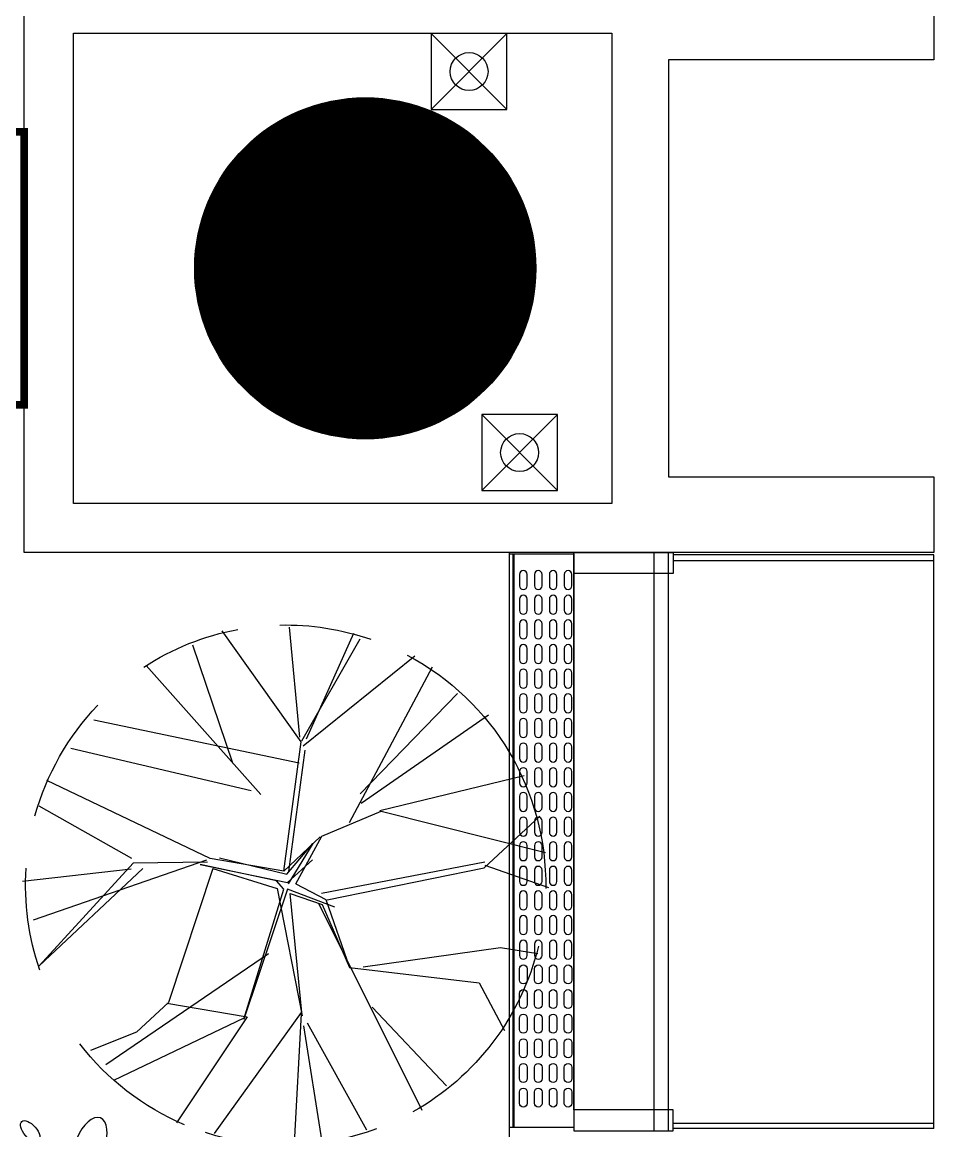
# Model space of a CAD drawing. Extents: x -284868 to 304789, y -137694 to 137894.
# Drawn here: x 159691 to 162096, y -31518 to -28593 of the extents above; entities that cross this region are included whole.
import ezdxf
from ezdxf.enums import TextEntityAlignment as Align

# ---------------------------------------------------------------- set-up
doc = ezdxf.new("R2010")
doc.units = 0
doc.layers.get('0').update_dxf_attribs({"linetype": 'CONTINUOUS'})
for name, color, linetype in [('0-建筑外轮廓', 8, 'CONTINUOUS'), ('0-建筑柱体', 251, 'CONTINUOUS'), ('0-消防栓(给排水)', 9, 'CONTINUOUS'), ('0-窗', 11, 'CONTINUOUS'), ('EQUIP-应急', 3, 'CONTINUOUS'), ('F-地漏', 8, 'CONTINUOUS'), ('P-平面植物', 251, 'CONTINUOUS')]:
    doc.layers.add(name, color=color, linetype=linetype)
doc.styles.add('_TEL_DIM', font='SIMPLEX', dxfattribs={"width": 0.8, "height": 3.5, "bigfont": 'HZTXT'})

# ---------------------------------------------------------------- blocks, each defined once
blk = doc.blocks.new('_YZH')
at = {"const_width": 0.5}
blk.add_lwpolyline([(-0.25, 0, 1), (0.25, 0, 1)], format="xyb", close=True, dxfattribs=at)
at = {"color": 4}
blk.add_circle((0, 0), 0.5, dxfattribs=at)
blk = doc.blocks.new('sgASGHHHH')
at = {"xscale": 900, "yscale": 900, "zscale": 900}
blk.add_blockref('_YZH', (-83445.8, -931674), dxfattribs=at)
blk = doc.blocks.new('A$C3B8026B3')
blk.add_line((38450.5, 3980), (38450.5, 5395))
for points in [[(38712, 5450), (38712, 5395), (38450.5, 5395), (38450.5, 5450)], [(38712, 3925), (38712, 3980), (38450.5, 3980), (38450.5, 3925)]]:
    blk.add_lwpolyline(points, close=True)
for points in [[(38662.5, 3925), (38662.5, 5450)], [(38700, 3925), (38700, 5450)], [(39400, 3931), (39400, 5444)]]:
    blk.add_lwpolyline(points)
at = {"elevation": 0}
for points in [[(39400, 5444), (38712, 5444), (38712, 5429.5), (39400, 5429.5)], [(39400, 3931), (38712, 3931), (38712, 3945.5), (39400, 3945.5)]]:
    blk.add_lwpolyline(points, dxfattribs=at)
blk = doc.blocks.new('A$C770634BF')
at = {"layer": '0-建筑外轮廓', "color": 42}
blk.add_lwpolyline([(35350, -45950), (37750, -45950), (37750, -46150), (37050, -46150), (37050, -47250), (37750, -47250), (37750, -47450), (35350, -47450)], close=True, dxfattribs=at)
at = {"layer": '0-建筑外轮廓', "color": 251}
blk.add_lwpolyline([(35480, -46080), (36900, -46080), (36900, -47320), (35480, -47320)], close=True, dxfattribs=at)
blk = doc.blocks.new('A$C678165FB')
for p, q in [((540.4, 2281, 0), (540.4, 3794)), ((542.5, 2281, 0), (542.5, 3794))]:
    blk.add_line(p, q)
blk.add_lwpolyline([(-10300, -530.5), (530.5, -530.5), (530.5, 3800)])
blk.add_lwpolyline([(530, 2281), (530, 3794), (700.5, 3794), (700.5, 2281)], close=True)
for points in [[(556.9, 3740), (556.9, 3710, 1), (576.9, 3710), (576.9, 3740, 0.999999)], [(596.3, 3740), (596.3, 3710, 1), (616.3, 3710), (616.3, 3740, 0.999999)], [(635.6, 3740), (635.6, 3710, 1), (655.6, 3710), (655.6, 3740, 0.999999)], [(675, 3740), (675, 3710, 1), (695, 3710), (695, 3740, 0.999999)], [(556.9, 3675), (556.9, 3645, 1), (576.9, 3645), (576.9, 3675, 0.999999)], [(596.3, 3675), (596.3, 3645, 1), (616.3, 3645), (616.3, 3675, 0.999999)], [(635.6, 3675), (635.6, 3645, 1), (655.6, 3645), (655.6, 3675, 0.999999)], [(675, 3675), (675, 3645, 1), (695, 3645), (695, 3675, 0.999999)], [(556.9, 3610), (556.9, 3580, 1), (576.9, 3580), (576.9, 3610, 0.999999)], [(596.3, 3610), (596.3, 3580, 1), (616.3, 3580), (616.3, 3610, 0.999999)], [(635.6, 3610), (635.6, 3580, 1), (655.6, 3580), (655.6, 3610, 0.999999)], [(675, 3610), (675, 3580, 1), (695, 3580), (695, 3610, 0.999999)], [(556.9, 3545), (556.9, 3515, 1), (576.9, 3515), (576.9, 3545, 0.999999)], [(596.3, 3545), (596.3, 3515, 1), (616.3, 3515), (616.3, 3545, 0.999999)], [(635.6, 3545), (635.6, 3515, 1), (655.6, 3515), (655.6, 3545, 0.999999)], [(675, 3545), (675, 3515, 1), (695, 3515), (695, 3545, 0.999999)], [(556.9, 3480), (556.9, 3450, 1), (576.9, 3450), (576.9, 3480, 0.999999)], [(596.3, 3480), (596.3, 3450, 1), (616.3, 3450), (616.3, 3480, 0.999999)], [(635.6, 3480), (635.6, 3450, 1), (655.6, 3450), (655.6, 3480, 0.999999)], [(675, 3480), (675, 3450, 1), (695, 3450), (695, 3480, 0.999999)], [(556.9, 3415), (556.9, 3385, 1), (576.9, 3385), (576.9, 3415, 0.999999)], [(596.3, 3415), (596.3, 3385, 1), (616.3, 3385), (616.3, 3415, 0.999999)], [(635.6, 3415), (635.6, 3385, 1), (655.6, 3385), (655.6, 3415, 0.999999)], [(675, 3415), (675, 3385, 1), (695, 3385), (695, 3415, 0.999999)], [(556.9, 3350), (556.9, 3320, 1), (576.9, 3320), (576.9, 3350, 0.999999)], [(596.3, 3350), (596.3, 3320, 1), (616.3, 3320), (616.3, 3350, 0.999999)], [(635.6, 3350), (635.6, 3320, 1), (655.6, 3320), (655.6, 3350, 0.999999)], [(675, 3350), (675, 3320, 1), (695, 3320), (695, 3350, 0.999999)], [(556.9, 3285), (556.9, 3255, 1), (576.9, 3255), (576.9, 3285, 0.999999)], [(596.3, 3285), (596.3, 3255, 1), (616.3, 3255), (616.3, 3285, 0.999999)], [(635.6, 3285), (635.6, 3255, 1), (655.6, 3255), (655.6, 3285, 0.999999)], [(675, 3285), (675, 3255, 1), (695, 3255), (695, 3285, 0.999999)], [(556.9, 3220), (556.9, 3190, 1), (576.9, 3190), (576.9, 3220, 0.999999)], [(596.3, 3220), (596.3, 3190, 1), (616.3, 3190), (616.3, 3220, 0.999999)], [(635.6, 3220), (635.6, 3190, 1), (655.6, 3190), (655.6, 3220, 0.999999)], [(675, 3220), (675, 3190, 1), (695, 3190), (695, 3220, 0.999999)], [(556.9, 3155), (556.9, 3125, 1), (576.9, 3125), (576.9, 3155, 0.999999)], [(596.3, 3155), (596.3, 3125, 1), (616.3, 3125), (616.3, 3155, 0.999999)], [(635.6, 3155), (635.6, 3125, 1), (655.6, 3125), (655.6, 3155, 0.999999)], [(675, 3155), (675, 3125, 1), (695, 3125), (695, 3155, 0.999999)], [(556.9, 3090), (556.9, 3060, 1), (576.9, 3060), (576.9, 3090, 0.999999)], [(596.3, 3090), (596.3, 3060, 1), (616.3, 3060), (616.3, 3090, 0.999999)], [(635.6, 3090), (635.6, 3060, 1), (655.6, 3060), (655.6, 3090, 0.999999)], [(675, 3090), (675, 3060, 1), (695, 3060), (695, 3090, 0.999999)], [(556.9, 3025), (556.9, 2995, 1), (576.9, 2995), (576.9, 3025, 0.999999)], [(596.3, 3025), (596.3, 2995, 1), (616.3, 2995), (616.3, 3025, 0.999999)], [(635.6, 3025), (635.6, 2995, 1), (655.6, 2995), (655.6, 3025, 0.999999)], [(675, 3025), (675, 2995, 1), (695, 2995), (695, 3025, 0.999999)], [(556.9, 2960), (556.9, 2930, 1), (576.9, 2930), (576.9, 2960, 0.999999)], [(596.3, 2960), (596.3, 2930, 1), (616.3, 2930), (616.3, 2960, 0.999999)], [(635.6, 2960), (635.6, 2930, 1), (655.6, 2930), (655.6, 2960, 0.999999)], [(675, 2960), (675, 2930, 1), (695, 2930), (695, 2960, 0.999999)], [(556.9, 2895), (556.9, 2865, 1), (576.9, 2865), (576.9, 2895, 0.999999)], [(596.3, 2895), (596.3, 2865, 1), (616.3, 2865), (616.3, 2895, 0.999999)], [(635.6, 2895), (635.6, 2865, 1), (655.6, 2865), (655.6, 2895, 0.999999)], [(675, 2895), (675, 2865, 1), (695, 2865), (695, 2895, 0.999999)], [(556.9, 2830), (556.9, 2800, 1), (576.9, 2800), (576.9, 2830, 0.999999)], [(596.3, 2830), (596.3, 2800, 1), (616.3, 2800), (616.3, 2830, 0.999999)], [(635.6, 2830), (635.6, 2800, 1), (655.6, 2800), (655.6, 2830, 0.999999)], [(675, 2830), (675, 2800, 1), (695, 2800), (695, 2830, 0.999999)], [(556.9, 2765), (556.9, 2735, 1), (576.9, 2735), (576.9, 2765, 0.999999)], [(596.3, 2765), (596.3, 2735, 1), (616.3, 2735), (616.3, 2765, 0.999999)], [(635.6, 2765), (635.6, 2735, 1), (655.6, 2735), (655.6, 2765, 0.999999)], [(675, 2765), (675, 2735, 1), (695, 2735), (695, 2765, 0.999999)], [(556.9, 2670), (556.9, 2700, -1), (576.9, 2700), (576.9, 2670, -0.999999)], [(596.3, 2670), (596.3, 2700, -1), (616.3, 2700), (616.3, 2670, -0.999999)], [(635.6, 2670), (635.6, 2700, -1), (655.6, 2700), (655.6, 2670, -0.999999)], [(675, 2670), (675, 2700, -1), (695, 2700), (695, 2670, -0.999999)], [(556.9, 2605), (556.9, 2635, -1), (576.9, 2635), (576.9, 2605, -0.999999)], [(596.3, 2605), (596.3, 2635, -1), (616.3, 2635), (616.3, 2605, -0.999999)], [(635.6, 2605), (635.6, 2635, -1), (655.6, 2635), (655.6, 2605, -0.999999)], [(675, 2605), (675, 2635, -1), (695, 2635), (695, 2605, -0.999999)], [(556.9, 2540), (556.9, 2570, -1), (576.9, 2570), (576.9, 2540, -0.999999)], [(596.3, 2540), (596.3, 2570, -1), (616.3, 2570), (616.3, 2540, -0.999999)], [(635.6, 2540), (635.6, 2570, -1), (655.6, 2570), (655.6, 2540, -0.999999)], [(675, 2540), (675, 2570, -1), (695, 2570), (695, 2540, -0.999999)], [(556.9, 2475), (556.9, 2505, -1), (576.9, 2505), (576.9, 2475, -0.999999)], [(596.3, 2475), (596.3, 2505, -1), (616.3, 2505), (616.3, 2475, -0.999999)], [(635.6, 2475), (635.6, 2505, -1), (655.6, 2505), (655.6, 2475, -0.999999)], [(675, 2475), (675, 2505, -1), (695, 2505), (695, 2475, -0.999999)], [(556.9, 2410), (556.9, 2440, -1), (576.9, 2440), (576.9, 2410, -0.999999)], [(596.3, 2410), (596.3, 2440, -1), (616.3, 2440), (616.3, 2410, -0.999999)], [(635.6, 2410), (635.6, 2440, -1), (655.6, 2440), (655.6, 2410, -0.999999)], [(675, 2410), (675, 2440, -1), (695, 2440), (695, 2410, -0.999999)], [(556.9, 2345), (556.9, 2375, -1), (576.9, 2375), (576.9, 2345, -0.999999)], [(596.3, 2345), (596.3, 2375, -1), (616.3, 2375), (616.3, 2345, -0.999999)], [(635.6, 2345), (635.6, 2375, -1), (655.6, 2375), (655.6, 2345, -0.999999)], [(675, 2345), (675, 2375, -1), (695, 2375), (695, 2345, -0.999999)]]:
    blk.add_lwpolyline(points, format="xyb", close=True)
blk = doc.blocks.new('A$C10332E08')
for p, q in [((250, 0), (0, 250)), ((250, 250), (0, 0))]:
    blk.add_line(p, q)
blk.add_lwpolyline([(0, 250), (250, 250), (250, 0), (0, 0)], close=True)
blk = doc.blocks.new('A$C2AC726D9')
for centre in [(36523.7, -46183.6), (36657.1, -47188.6)]:
    blk.add_circle(centre, 50)
at = {"xscale": -0.8, "yscale": 0.8, "zscale": 0.8, "rotation": 270}
for p in [(36423.7, -46283.6), (36557.1, -47288.6)]:
    blk.add_blockref('A$C10332E08', p, dxfattribs=at)
blk = doc.blocks.new('yld.studio@foxmail.com-15')
at = {"color": 251}
blk.add_ellipse((67663.4, -96943), major_axis=(19.4, -49.7), ratio=0.514982, start_param=3.141593, end_param=9.424778, dxfattribs=at)
at = {"color": 251, "extrusion": (0, 0, -1)}
blk.add_ellipse((67778.4, -96919), major_axis=(16.2, 18.9), ratio=0.489709, dxfattribs=at)
blk = doc.blocks.new('yld.studio@foxmail.com-2-220')
at = {"color": 251, "ltscale": 100}
for p, q in [((8513.9, -109870.1), (8534.1, -109657.1)), ((8501.1, -109873.4), (8409.6, -109669)), ((8511.1, -109879.5), (8664.3, -109664.1)), ((8510.1, -109877.5), (8397.2, -109679.9)), ((8643.6, -109920.9), (8721.4, -109692)), ((8507.4, -109887.1), (8290.8, -109712.8)), ((8417.6, -110035.7), (8256.9, -109733.9)), ((8589.8, -109981.6), (8812.1, -109731.5)), ((8397.2, -109980.4), (8208.1, -109785.5)), ((8394.9, -109998.4), (8148.5, -109827.1)), ((8515.1, -109920.7), (8913.5, -109837.6)), ((8545.1, -110130), (8511.1, -109879.5)), ((8608.5, -109974.4), (8957.6, -109892.2)), ((8535.1, -110130.3), (8503.4, -109895.4)), ((8358.7, -110012.5), (8079.5, -109944.3)), ((8687.6, -110105.4), (9004.3, -109954.2)), ((8356.4, -110013.7), (8038, -110093.8)), ((8471.5, -110062), (8356.4, -110013.7)), ((8839.3, -110105.6), (9019, -110003.9)), ((8157, -110123.6), (8048.7, -110023.6)), ((8521.9, -110154.8), (8471.5, -110062)), ((8545.1, -110130), (8474.7, -110063.6)), ((8488.6, -110076.5), (8536.7, -110154.5)), ((8539, -110135.6), (8488.6, -110076.5)), ((8538, -110151.7), (8489.4, -110108)), ((8669.6, -110104.1), (8539, -110135.6)), ((8545.1, -110130), (8687.6, -110105.4)), ((8694.6, -110108.9), (9030.8, -110225)), ((8155.7, -110118.3), (8032.3, -110161.7)), ((8472.3, -110172.8), (8155.6, -110112.1)), ((8461.2, -110185.6), (8157, -110123.6)), ((8707.1, -110117.1), (8538, -110151.7)), ((8682.6, -110125.1), (8557.8, -110163.7)), ((8559.5, -110148.7), (8707.1, -110117.1)), ((8682.6, -110125.1), (8768.3, -110384.4)), ((8692.8, -110112.7), (8836.9, -110114.6)), ((8818.2, -110125.1), (9019, -110313.5)), ((9019, -110313.5), (8836.9, -110114.6)), ((8840.8, -110125.9), (9051.6, -110150.2)), ((8544.7, -110164.9), (8559.5, -110148.7)), ((8445.9, -110200), (8538.1, -110165.1)), ((8521.9, -110154.8), (8463.3, -110184.6)), ((8532.4, -110173.4), (8470.5, -110194.6)), ((8557.8, -110163.7), (8509.5, -110410)), ((8509.5, -110410), (8532.4, -110173.4)), ((8538.1, -110165.1), (8622.5, -110416.5)), ((8622.5, -110416.5), (8544.7, -110164.9)), ((8477.1, -110193.3), (8277.6, -110592.7)), ((8463.3, -110184.6), (8417.7, -110316.4)), ((8470.5, -110194.6), (8417.7, -110316.4)), ((8125, -110277.7), (8052.4, -110289.4)), ((8391, -110315.4), (8125, -110277.7)), ((8574.8, -110289.9), (8890.1, -110505.1)), ((8417.7, -110316.4), (8166.6, -110346.4)), ((8166.6, -110346.4), (8117, -110438.8)), ((8771.5, -110385.9), (8615.9, -110411.9)), ((8768.3, -110384.4), (8830.5, -110442)), ((8373.7, -110393.6), (8229.8, -110545.8)), ((8511.4, -110403.8), (8679.8, -110638.2)), ((8511.4, -110406.1), (8525.2, -110657)), ((8500, -110423.7), (8384.7, -110630.9)), ((8507.1, -110429.3), (8471.5, -110654.4)), ((8615.9, -110411.9), (8752.8, -110617.3)), ((8622.3, -110415), (8875.2, -110535.6)), ((8830.5, -110442), (8919.5, -110477.1))]:
    blk.add_line(p, q, dxfattribs=at)
for start, end in [(88.6766, 109.1318), (56.9006, 79.3688), (117.8667, 180.7636), (15.425, 43.7388), (340.9435, 3.7139), (193.5797, 240.7292), (292.8624, 322.3567), (249.5801, 287.9773)]:
    blk.add_arc((8541.4, -110156.9), 504, start, end, dxfattribs=at)
blk = doc.blocks.new('$equip$00002540')
blk.add_hatch(color=256).paths.add_polyline_path([(0.24, 0.372), (0.24, 0.228), (0.528, 0.3)])
for p, q in [((-0.72, 0.6), (-0.72, 0)), ((0.72, 0.6), (-0.72, 0.6)), ((0.72, 0), (0.72, 0.6)), ((0.24, 0.372), (0.24, 0.228)), ((0.528, 0.3), (0.24, 0.372)), ((0.24, 0.228), (0.528, 0.3)), ((-0.72, 0), (0.72, 0))]:
    blk.add_line(p, q)
at = {"color": 7}
blk.add_line((-0.48, 0.3), (0.48, 0.3), dxfattribs=at)
at = {"const_width": 0.04}
blk.add_lwpolyline([(-0.72, 0.6), (-0.72, 0), (0.72, 0), (0.72, 0.6), (-0.72, 0.6), (-0.72, 0)], dxfattribs=at)
for p in [(0, 0.6), (-0.72, 0.3), (0.72, 0.3), (0, 0)]:
    blk.add_point(p)
at = {"color": 7, "style": '_TEL_DIM', "flags": 1}
blk.add_attdef('A', text='', height=0.00002, dxfattribs=at).set_placement((0, 0), align=Align.MIDDLE_CENTER)

msp = doc.modelspace()

# ---------------------------------------------------------------- block references
at = {"color": 0}
msp.add_blockref('A$C770634BF', (124346.5, 17457.3), dxfattribs=at)
at = {"layer": '0-建筑柱体'}
msp.add_blockref('sgASGHHHH', (244042.3, 902431.3), dxfattribs=at)
at = {"layer": '0-消防栓(给排水)', "color": 0}
msp.add_blockref('A$C2AC726D9', (124346.5, 17459.9), dxfattribs=at)
at = {"layer": '0-窗'}
msp.add_blockref('A$C3B8026B3', (122696.5, -35442.7), dxfattribs=at)
at = {"layer": 'EQUIP-应急', "xscale": 500, "yscale": 500, "zscale": 500, "rotation": 90}
msp.add_blockref('$equip$00002540', (159696.5, -29242.7), dxfattribs=at)
at = {"layer": 'F-地漏'}
msp.add_blockref('A$C678165FB', (160446.5, -33790.1), dxfattribs=at)
at = {"layer": 'P-平面植物'}
for name, p, xscale, yscale, zscale in [('yld.studio@foxmail.com-2-220', (172014.1, 119090.9), -1.361334557724074, 1.361334557724074, 1.361334557724074), ('yld.studio@foxmail.com-15', (253058.3, 101959.8), -1.377219718655453, 1.377219718655453, 1.377219718655453)]:
    msp.add_blockref(name, p, dxfattribs=dict(at, xscale=xscale, yscale=yscale, zscale=zscale))

doc.saveas('drawing.dxf')
